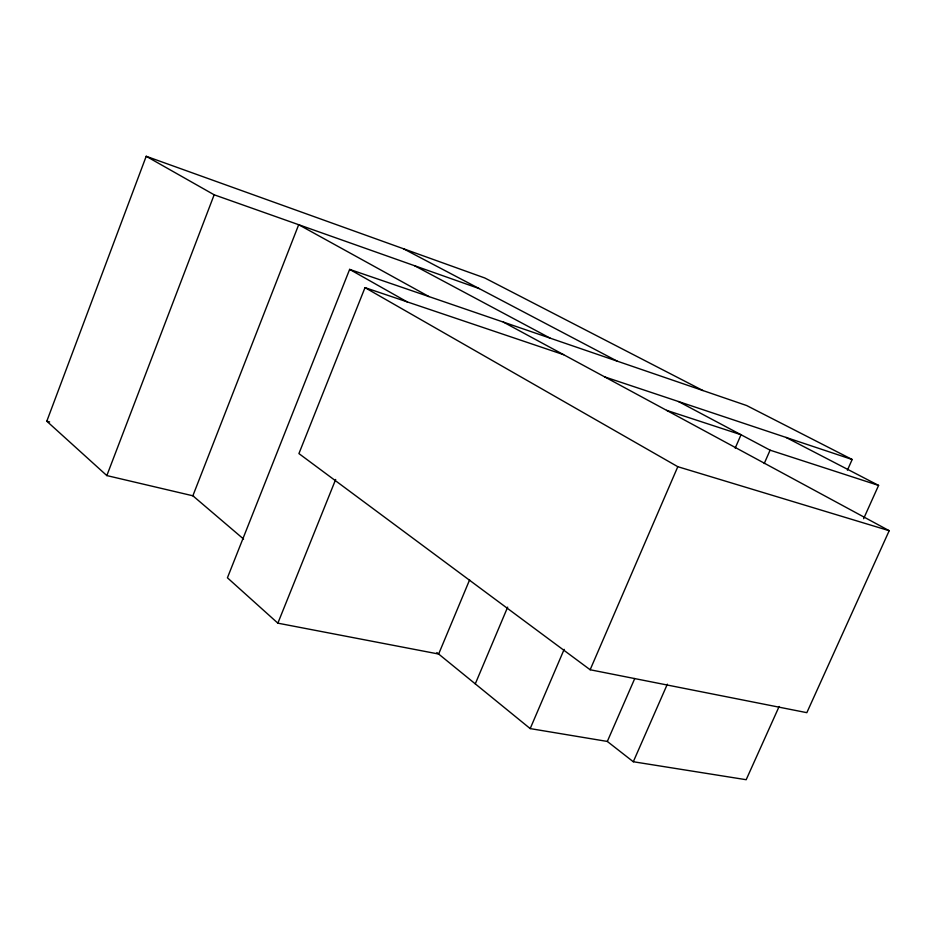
<?xml version="1.0" encoding="UTF-8"?>
<svg xmlns="http://www.w3.org/2000/svg" width="936" height="936" viewBox="0 0 936 936"><rect width="100%" height="100%" fill="white"/><g stroke="black" fill="none" stroke-linecap="round" stroke-linejoin="round"><path stroke-width="1.4" d="M193.6 495.963L106.833 475.582L46.8 421.223L146.203 156.289L484.766 277.969L702.971 390.558M106.833 475.582L214.157 194.793L146.203 156.289M847.408 470.188L852.169 459.506L746.671 405.545L349.643 269.381L227.425 577.804L277.863 623.165L438.645 654.03L469.615 579.864M563.659 354.697L365.005 287.633L298.923 453.586L590.148 669.755L806.844 712.67L889.2 530.7L503.357 322.101M277.863 623.165L335.673 479.454M475.277 683.865L507.663 607.136M634.772 678.495L607.324 741.441L530.197 728.594L564.151 649.362M590.148 669.755L677.804 466.701L889.2 530.7M735.193 448.133L741.031 434.749L666.596 410.342M607.125 741.289L633.298 761.74L667.345 684.181M764.221 463.542L770.094 450.169L878.588 485.41L863.612 518.708M779.138 706.469L746.179 779.711L633.298 761.74M46.8 421.223L49.631 421.925M604.808 376.939L852.169 459.506M214.157 194.793L479.267 288.616M786.029 437.428L878.588 485.41M403.357 248.707L617.198 361.144M678.506 401.544L770.094 450.169M414.601 265.73L550.146 338.142M429.004 296.595L298.689 224.71L192.863 495.787L243.582 539.042M349.643 269.381L407.125 301.86M365.005 287.633L677.804 466.701M436.855 652.567L530.197 728.594"/></g></svg>
